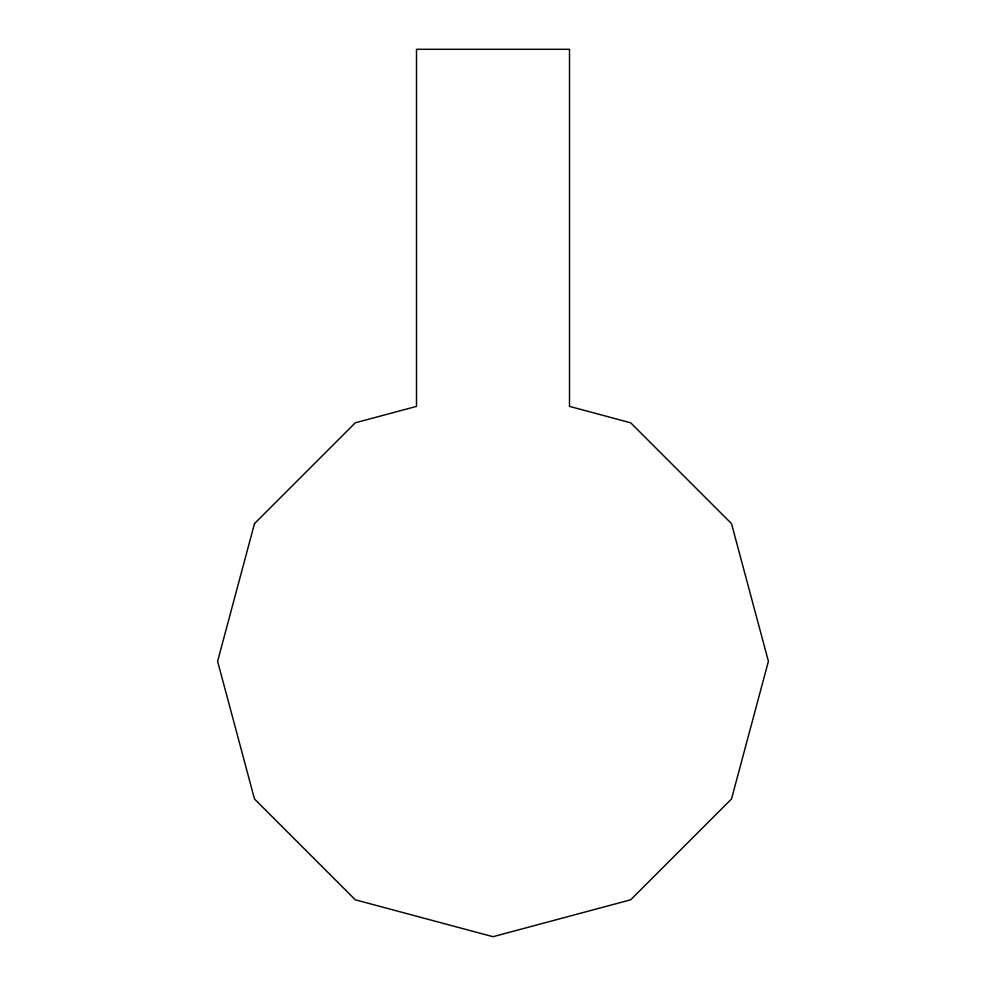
<?xml version="1.0" encoding="UTF-8"?>
<svg xmlns="http://www.w3.org/2000/svg" width="986" height="986" viewBox="0 0 986 986"><rect width="100%" height="100%" fill="white"/><g stroke="black" fill="none" stroke-linecap="round" stroke-linejoin="round"><path stroke-width="1.48" d="M254.499 523.603L217.598 661.298L254.499 799.005L355.305 899.799L493 936.7L630.695 899.799L731.501 799.005L768.402 661.298L731.501 523.603L630.695 422.797L569.501 406.392L569.501 49.3L416.499 49.3L416.499 406.392L355.305 422.797L254.499 523.603"/></g></svg>
